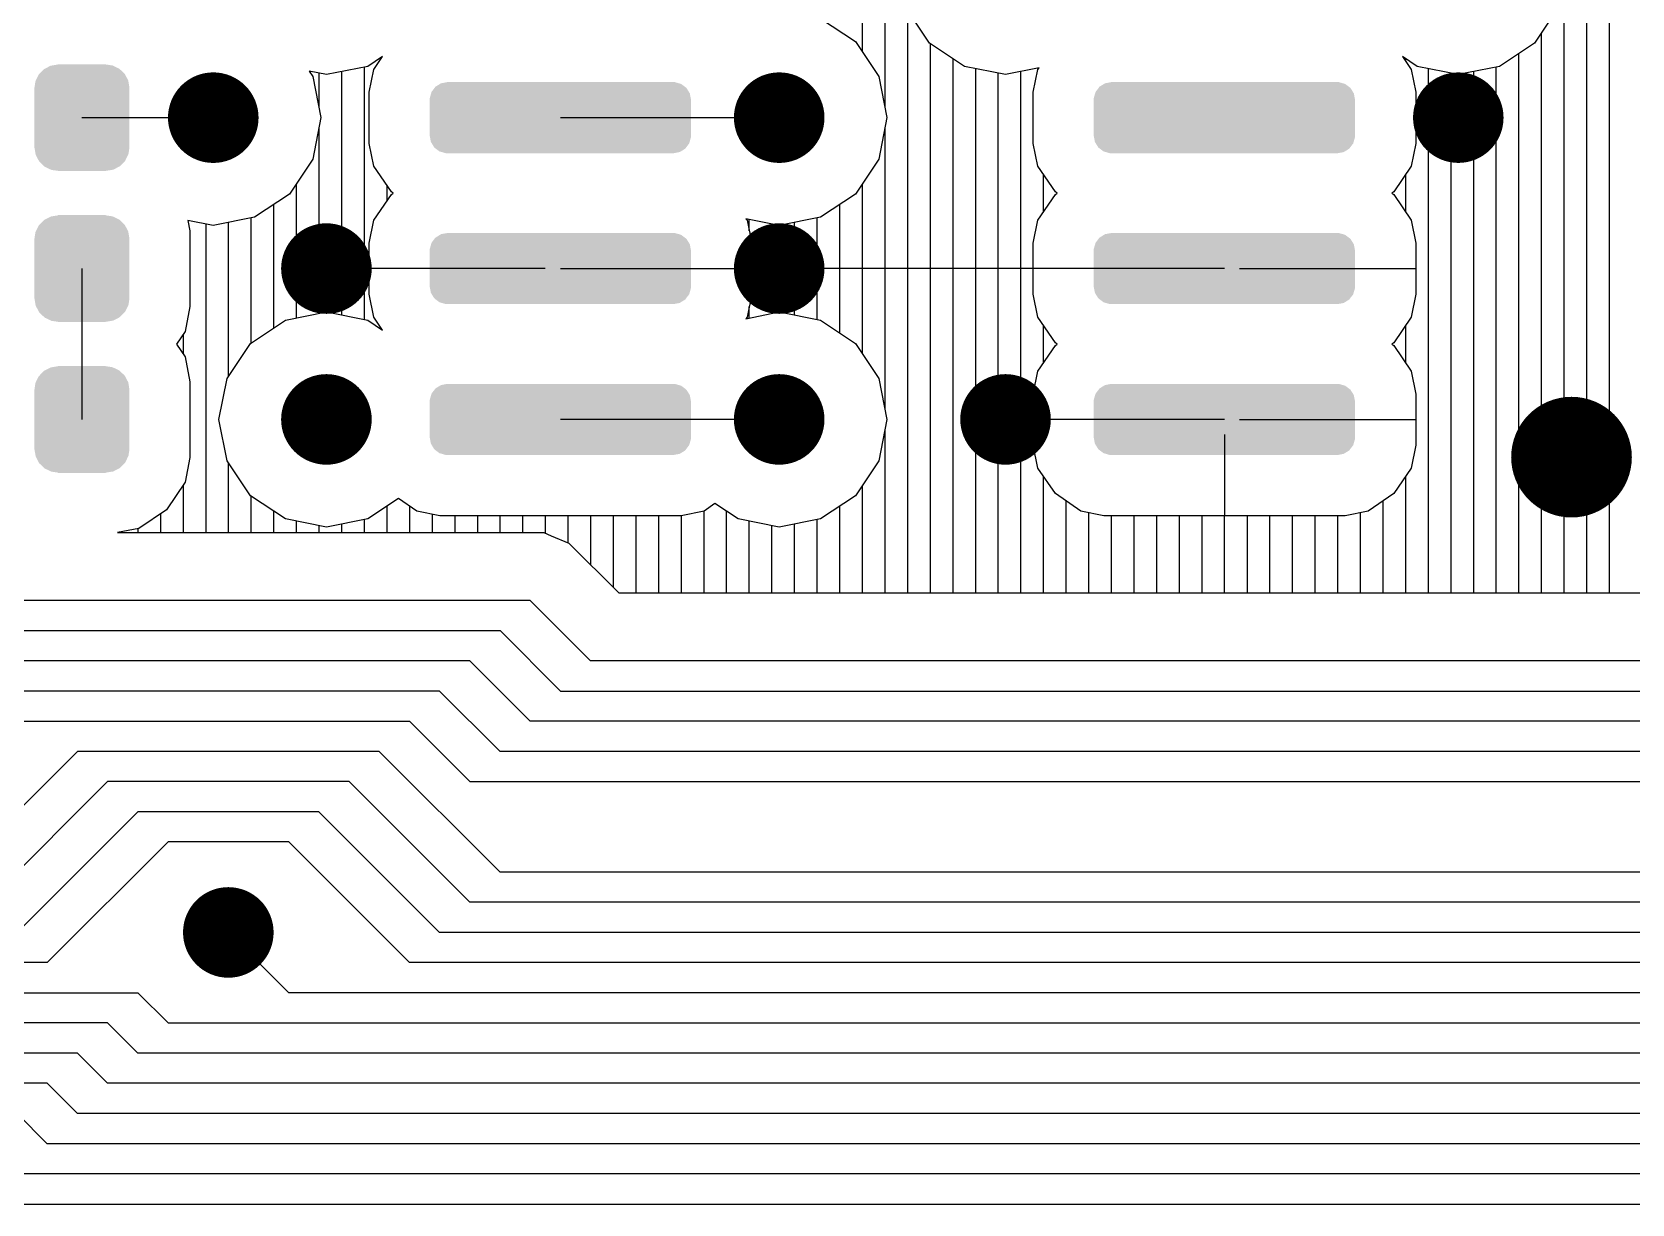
# Model space of a CAD drawing. Extents: x 295 to 953, y 10 to 290.
# Drawn here: x 728.32 to 750.54, y 183.83 to 200.11 of the extents above; entities that cross this region are included whole.
import ezdxf

# ---------------------------------------------------------------- set-up
doc = ezdxf.new("R2010")
doc.units = 0
doc.header["$LTSCALE"] = 5
doc.header["$MEASUREMENT"] = 0
doc.layers.get('0').update_dxf_attribs({"linetype": 'CONTINUOUS', "lineweight": 25})
doc.layers.add('DV-INT-A3_TOP', color=10, linetype='CONTINUOUS')

msp = doc.modelspace()

# ---------------------------------------------------------------- linework, layer by layer
for points, const_width in [([(730.526, 198.916, 1), (731.155, 198.916, 1)], 0.629), ([(738.384, 198.916, 1), (739.013, 198.916, 1)], 0.629), ([(747.814, 198.916, 1), (748.442, 198.916, 1)], 0.629), ([(732.097, 196.82, 1), (732.726, 196.82, 1)], 0.629), ([(738.384, 196.82, 1), (739.013, 196.82, 1)], 0.629), ([(732.097, 194.725, 1), (732.726, 194.725, 1)], 0.629), ([(738.384, 194.725, 1), (739.013, 194.725, 1)], 0.629), ([(741.527, 194.725, 1), (742.156, 194.725, 1)], 0.629), ([(749.281, 194.201, 1), (750.119, 194.201, 1)], 0.838), ([(730.735, 187.6, 1), (731.364, 187.6, 1)], 0.629)]:
    msp.add_lwpolyline(points, format="xyb", close=True, dxfattribs=dict(const_width=const_width))
for points in [[(728.376, 199.432), (728.417, 199.515), (729.66, 199.432), (729.616, 199.515)], [(728.417, 199.515), (728.426, 199.524), (729.616, 199.515), (729.611, 199.524)], [(728.426, 199.524), (728.49, 199.59), (729.611, 199.524), (729.542, 199.59)], [(728.49, 199.59), (728.503, 199.596), (729.542, 199.59), (729.535, 199.596)], [(728.503, 199.596), (728.583, 199.638), (729.535, 199.596), (729.448, 199.638)], [(728.583, 199.638), (728.604, 199.641), (729.448, 199.638), (729.44, 199.641)], [(728.604, 199.641), (728.686, 199.655), (729.44, 199.641), (729.348, 199.655)], [(728.686, 199.655), (728.686, 199.657), (729.348, 199.655), (729.348, 199.657)], [(728.357, 199.328), (728.371, 199.42), (729.677, 199.328), (729.662, 199.42)], [(728.357, 199.326), (728.357, 199.328), (729.677, 199.326), (729.677, 199.328)], [(728.357, 198.505), (728.357, 199.326), (729.677, 198.505), (729.677, 199.326)], [(728.371, 199.42), (728.376, 199.432), (729.662, 199.42), (729.66, 199.432)], [(733.871, 199.274), (733.913, 199.329), (737.445, 199.274), (737.41, 199.329)], [(733.913, 199.329), (733.926, 199.346), (737.41, 199.329), (737.388, 199.346)], [(733.926, 199.346), (733.988, 199.384), (737.388, 199.346), (737.338, 199.384)], [(733.988, 199.384), (734.003, 199.393), (737.338, 199.384), (737.305, 199.393)], [(734.003, 199.393), (734.086, 199.409), (737.305, 199.393), (737.251, 199.409)], [(734.086, 199.409), (734.092, 199.41), (737.251, 199.409), (737.227, 199.41)], [(743.092, 199.274), (743.134, 199.329), (746.665, 199.274), (746.63, 199.329)], [(743.134, 199.329), (743.146, 199.346), (746.63, 199.329), (746.608, 199.346)], [(743.146, 199.346), (743.208, 199.384), (746.608, 199.346), (746.558, 199.384)], [(743.208, 199.384), (743.223, 199.393), (746.558, 199.384), (746.525, 199.393)], [(743.223, 199.393), (743.307, 199.409), (746.525, 199.393), (746.471, 199.409)], [(743.307, 199.409), (743.313, 199.41), (746.471, 199.409), (746.447, 199.41)], [(733.845, 199.163), (733.846, 199.186), (737.475, 199.163), (737.47, 199.186)], [(733.845, 198.668), (733.845, 199.163), (737.475, 198.668), (737.475, 199.163)], [(733.846, 199.186), (733.865, 199.252), (737.47, 199.186), (737.458, 199.252)], [(733.865, 199.252), (733.871, 199.274), (737.458, 199.252), (737.445, 199.274)], [(743.065, 199.163), (743.066, 199.186), (746.695, 199.163), (746.69, 199.186)], [(743.065, 198.668), (743.065, 199.163), (746.695, 198.668), (746.695, 199.163)], [(743.066, 199.186), (743.085, 199.252), (746.69, 199.186), (746.678, 199.252)], [(743.085, 199.252), (743.092, 199.274), (746.678, 199.252), (746.665, 199.274)], [(733.85, 198.645), (733.845, 198.668), (737.473, 198.645), (737.475, 198.668)], [(733.862, 198.579), (733.85, 198.645), (737.455, 198.579), (737.473, 198.645)], [(743.07, 198.645), (743.065, 198.668), (746.694, 198.645), (746.695, 198.668)], [(743.082, 198.579), (743.07, 198.645), (746.675, 198.579), (746.694, 198.645)], [(728.357, 198.503), (728.357, 198.505), (729.677, 198.503), (729.677, 198.505)], [(728.373, 198.411), (728.357, 198.503), (729.663, 198.411), (729.677, 198.503)], [(728.375, 198.4), (728.373, 198.411), (729.658, 198.4), (729.663, 198.411)], [(728.419, 198.316), (728.375, 198.4), (729.617, 198.316), (729.658, 198.4)], [(733.875, 198.558), (733.862, 198.579), (737.448, 198.558), (737.455, 198.579)], [(733.909, 198.502), (733.875, 198.558), (737.406, 198.502), (737.448, 198.558)], [(733.931, 198.485), (733.909, 198.502), (737.394, 198.485), (737.406, 198.502)], [(733.982, 198.447), (733.931, 198.485), (737.332, 198.447), (737.394, 198.485)], [(734.015, 198.438), (733.982, 198.447), (737.316, 198.438), (737.332, 198.447)], [(734.069, 198.422), (734.015, 198.438), (737.233, 198.422), (737.316, 198.438)], [(734.092, 198.421), (734.069, 198.422), (737.227, 198.421), (737.233, 198.422)], [(743.095, 198.558), (743.082, 198.579), (746.669, 198.558), (746.675, 198.579)], [(743.13, 198.502), (743.095, 198.558), (746.626, 198.502), (746.669, 198.558)], [(743.152, 198.485), (743.13, 198.502), (746.614, 198.485), (746.626, 198.502)], [(743.202, 198.447), (743.152, 198.485), (746.552, 198.447), (746.614, 198.485)], [(743.235, 198.438), (743.202, 198.447), (746.537, 198.438), (746.552, 198.447)], [(743.289, 198.422), (743.235, 198.438), (746.454, 198.422), (746.537, 198.438)], [(743.313, 198.421), (743.289, 198.422), (746.447, 198.421), (746.454, 198.422)], [(728.424, 198.307), (728.419, 198.316), (729.608, 198.307), (729.617, 198.316)], [(728.492, 198.241), (728.424, 198.307), (729.544, 198.241), (729.608, 198.307)], [(728.499, 198.235), (728.492, 198.241), (729.531, 198.235), (729.544, 198.241)], [(728.587, 198.193), (728.499, 198.235), (729.452, 198.193), (729.531, 198.235)], [(728.594, 198.19), (728.587, 198.193), (729.43, 198.19), (729.452, 198.193)], [(728.686, 198.177), (728.594, 198.19), (729.348, 198.177), (729.43, 198.19)], [(728.686, 198.174), (728.686, 198.177), (729.348, 198.174), (729.348, 198.177)], [(728.503, 197.501), (728.583, 197.542), (729.535, 197.501), (729.448, 197.542)], [(728.583, 197.542), (728.604, 197.546), (729.448, 197.542), (729.44, 197.546)], [(728.604, 197.546), (728.686, 197.559), (729.44, 197.546), (729.348, 197.559)], [(728.686, 197.559), (728.686, 197.562), (729.348, 197.559), (729.348, 197.562)], [(728.357, 197.233), (728.371, 197.325), (729.677, 197.233), (729.662, 197.325)], [(728.371, 197.325), (728.376, 197.336), (729.662, 197.325), (729.66, 197.336)], [(728.376, 197.336), (728.417, 197.419), (729.66, 197.336), (729.616, 197.419)], [(728.417, 197.419), (728.426, 197.429), (729.616, 197.419), (729.611, 197.429)], [(728.426, 197.429), (728.49, 197.494), (729.611, 197.429), (729.542, 197.494)], [(728.49, 197.494), (728.503, 197.501), (729.542, 197.494), (729.535, 197.501)], [(733.926, 197.25), (733.988, 197.288), (737.388, 197.25), (737.338, 197.288)], [(733.988, 197.288), (734.003, 197.298), (737.338, 197.288), (737.305, 197.298)], [(734.003, 197.298), (734.086, 197.313), (737.305, 197.298), (737.251, 197.313)], [(734.086, 197.313), (734.092, 197.315), (737.251, 197.313), (737.227, 197.315)], [(743.146, 197.25), (743.208, 197.288), (746.608, 197.25), (746.558, 197.288)], [(743.208, 197.288), (743.223, 197.298), (746.558, 197.288), (746.525, 197.298)], [(743.223, 197.298), (743.307, 197.313), (746.525, 197.298), (746.471, 197.313)], [(743.307, 197.313), (743.313, 197.315), (746.471, 197.313), (746.447, 197.315)], [(728.357, 197.231), (728.357, 197.233), (729.677, 197.231), (729.677, 197.233)], [(728.357, 196.409), (728.357, 197.231), (729.677, 196.409), (729.677, 197.231)], [(733.845, 197.067), (733.846, 197.091), (737.475, 197.067), (737.47, 197.091)], [(733.845, 196.573), (733.845, 197.067), (737.475, 196.573), (737.475, 197.067)], [(733.846, 197.091), (733.865, 197.156), (737.47, 197.091), (737.458, 197.156)], [(733.865, 197.156), (733.871, 197.178), (737.458, 197.156), (737.445, 197.178)], [(733.871, 197.178), (733.913, 197.234), (737.445, 197.178), (737.41, 197.234)], [(733.913, 197.234), (733.926, 197.25), (737.41, 197.234), (737.388, 197.25)], [(743.065, 197.067), (743.066, 197.091), (746.695, 197.067), (746.69, 197.091)], [(743.065, 196.573), (743.065, 197.067), (746.695, 196.573), (746.695, 197.067)], [(743.066, 197.091), (743.085, 197.156), (746.69, 197.091), (746.678, 197.156)], [(743.085, 197.156), (743.092, 197.178), (746.678, 197.156), (746.665, 197.178)], [(743.092, 197.178), (743.134, 197.234), (746.665, 197.178), (746.63, 197.234)], [(743.134, 197.234), (743.146, 197.25), (746.63, 197.234), (746.608, 197.25)], [(728.357, 196.407), (728.357, 196.409), (729.677, 196.407), (729.677, 196.409)], [(728.373, 196.315), (728.357, 196.407), (729.663, 196.315), (729.677, 196.407)], [(733.85, 196.549), (733.845, 196.573), (737.473, 196.549), (737.475, 196.573)], [(733.862, 196.484), (733.85, 196.549), (737.455, 196.484), (737.473, 196.549)], [(733.875, 196.462), (733.862, 196.484), (737.448, 196.462), (737.455, 196.484)], [(733.909, 196.407), (733.875, 196.462), (737.406, 196.407), (737.448, 196.462)], [(733.931, 196.39), (733.909, 196.407), (737.394, 196.39), (737.406, 196.407)], [(743.07, 196.549), (743.065, 196.573), (746.694, 196.549), (746.695, 196.573)], [(743.082, 196.484), (743.07, 196.549), (746.675, 196.484), (746.694, 196.549)], [(743.095, 196.462), (743.082, 196.484), (746.669, 196.462), (746.675, 196.484)], [(743.13, 196.407), (743.095, 196.462), (746.626, 196.407), (746.669, 196.462)], [(743.152, 196.39), (743.13, 196.407), (746.614, 196.39), (746.626, 196.407)], [(728.375, 196.304), (728.373, 196.315), (729.658, 196.304), (729.663, 196.315)], [(728.419, 196.221), (728.375, 196.304), (729.617, 196.221), (729.658, 196.304)], [(728.424, 196.212), (728.419, 196.221), (729.608, 196.212), (729.617, 196.221)], [(728.492, 196.146), (728.424, 196.212), (729.544, 196.146), (729.608, 196.212)], [(733.982, 196.352), (733.931, 196.39), (737.332, 196.352), (737.394, 196.39)], [(734.015, 196.342), (733.982, 196.352), (737.316, 196.342), (737.332, 196.352)], [(734.069, 196.327), (734.015, 196.342), (737.233, 196.327), (737.316, 196.342)], [(734.092, 196.326), (734.069, 196.327), (737.227, 196.326), (737.233, 196.327)], [(743.202, 196.352), (743.152, 196.39), (746.552, 196.352), (746.614, 196.39)], [(743.235, 196.342), (743.202, 196.352), (746.537, 196.342), (746.552, 196.352)], [(743.289, 196.327), (743.235, 196.342), (746.454, 196.327), (746.537, 196.342)], [(743.313, 196.326), (743.289, 196.327), (746.447, 196.326), (746.454, 196.327)], [(728.499, 196.139), (728.492, 196.146), (729.531, 196.139), (729.544, 196.146)], [(728.587, 196.098), (728.499, 196.139), (729.452, 196.098), (729.531, 196.139)], [(728.594, 196.094), (728.587, 196.098), (729.43, 196.094), (729.452, 196.098)], [(728.686, 196.081), (728.594, 196.094), (729.348, 196.081), (729.43, 196.094)], [(728.686, 196.078), (728.686, 196.081), (729.348, 196.078), (729.348, 196.081)], [(728.376, 195.241), (728.417, 195.324), (729.66, 195.241), (729.616, 195.324)], [(728.417, 195.324), (728.426, 195.333), (729.616, 195.324), (729.611, 195.333)], [(728.426, 195.333), (728.49, 195.399), (729.611, 195.333), (729.542, 195.399)], [(728.49, 195.399), (728.503, 195.405), (729.542, 195.399), (729.535, 195.405)], [(728.503, 195.405), (728.583, 195.447), (729.535, 195.405), (729.448, 195.447)], [(728.583, 195.447), (728.604, 195.45), (729.448, 195.447), (729.44, 195.45)], [(728.604, 195.45), (728.686, 195.464), (729.44, 195.45), (729.348, 195.464)], [(728.686, 195.464), (728.686, 195.466), (729.348, 195.464), (729.348, 195.466)], [(728.357, 195.137), (728.371, 195.229), (729.677, 195.137), (729.662, 195.229)], [(728.357, 195.135), (728.357, 195.137), (729.677, 195.135), (729.677, 195.137)], [(728.357, 194.314), (728.357, 195.135), (729.677, 194.314), (729.677, 195.135)], [(728.371, 195.229), (728.376, 195.241), (729.662, 195.229), (729.66, 195.241)], [(733.846, 194.995), (733.865, 195.061), (737.47, 194.995), (737.458, 195.061)], [(733.865, 195.061), (733.871, 195.083), (737.458, 195.061), (737.445, 195.083)], [(733.871, 195.083), (733.913, 195.138), (737.445, 195.083), (737.41, 195.138)], [(733.913, 195.138), (733.926, 195.155), (737.41, 195.138), (737.388, 195.155)], [(733.926, 195.155), (733.988, 195.193), (737.388, 195.155), (737.338, 195.193)], [(733.988, 195.193), (734.003, 195.202), (737.338, 195.193), (737.305, 195.202)], [(734.003, 195.202), (734.086, 195.218), (737.305, 195.202), (737.251, 195.218)], [(734.086, 195.218), (734.092, 195.219), (737.251, 195.218), (737.227, 195.219)], [(743.066, 194.995), (743.085, 195.061), (746.69, 194.995), (746.678, 195.061)], [(743.085, 195.061), (743.092, 195.083), (746.678, 195.061), (746.665, 195.083)], [(743.092, 195.083), (743.134, 195.138), (746.665, 195.083), (746.63, 195.138)], [(743.134, 195.138), (743.146, 195.155), (746.63, 195.138), (746.608, 195.155)], [(743.146, 195.155), (743.208, 195.193), (746.608, 195.155), (746.558, 195.193)], [(743.208, 195.193), (743.223, 195.202), (746.558, 195.193), (746.525, 195.202)], [(743.223, 195.202), (743.307, 195.218), (746.525, 195.202), (746.471, 195.218)], [(743.307, 195.218), (743.313, 195.219), (746.471, 195.218), (746.447, 195.219)], [(733.845, 194.972), (733.846, 194.995), (737.475, 194.972), (737.47, 194.995)], [(733.845, 194.477), (733.845, 194.972), (737.475, 194.477), (737.475, 194.972)], [(743.065, 194.972), (743.066, 194.995), (746.695, 194.972), (746.69, 194.995)], [(743.065, 194.477), (743.065, 194.972), (746.695, 194.477), (746.695, 194.972)], [(733.85, 194.454), (733.845, 194.477), (737.473, 194.454), (737.475, 194.477)], [(733.862, 194.388), (733.85, 194.454), (737.455, 194.388), (737.473, 194.454)], [(743.07, 194.454), (743.065, 194.477), (746.694, 194.454), (746.695, 194.477)], [(743.082, 194.388), (743.07, 194.454), (746.675, 194.388), (746.694, 194.454)], [(728.357, 194.312), (728.357, 194.314), (729.677, 194.312), (729.677, 194.314)], [(728.373, 194.22), (728.357, 194.312), (729.663, 194.22), (729.677, 194.312)], [(728.375, 194.209), (728.373, 194.22), (729.658, 194.209), (729.663, 194.22)], [(728.419, 194.125), (728.375, 194.209), (729.617, 194.125), (729.658, 194.209)], [(733.875, 194.367), (733.862, 194.388), (737.448, 194.367), (737.455, 194.388)], [(733.909, 194.311), (733.875, 194.367), (737.406, 194.311), (737.448, 194.367)], [(733.931, 194.294), (733.909, 194.311), (737.394, 194.294), (737.406, 194.311)], [(733.982, 194.256), (733.931, 194.294), (737.332, 194.256), (737.394, 194.294)], [(734.015, 194.247), (733.982, 194.256), (737.316, 194.247), (737.332, 194.256)], [(734.069, 194.231), (734.015, 194.247), (737.233, 194.231), (737.316, 194.247)], [(734.092, 194.23), (734.069, 194.231), (737.227, 194.23), (737.233, 194.231)], [(743.095, 194.367), (743.082, 194.388), (746.669, 194.367), (746.675, 194.388)], [(743.13, 194.311), (743.095, 194.367), (746.626, 194.311), (746.669, 194.367)], [(743.152, 194.294), (743.13, 194.311), (746.614, 194.294), (746.626, 194.311)], [(743.202, 194.256), (743.152, 194.294), (746.552, 194.256), (746.614, 194.294)], [(743.235, 194.247), (743.202, 194.256), (746.537, 194.247), (746.552, 194.256)], [(743.289, 194.231), (743.235, 194.247), (746.454, 194.231), (746.537, 194.247)], [(743.313, 194.23), (743.289, 194.231), (746.447, 194.23), (746.454, 194.231)], [(728.424, 194.116), (728.419, 194.125), (729.608, 194.116), (729.617, 194.125)], [(728.492, 194.05), (728.424, 194.116), (729.544, 194.05), (729.608, 194.116)], [(728.499, 194.044), (728.492, 194.05), (729.531, 194.044), (729.544, 194.05)], [(728.587, 194.002), (728.499, 194.044), (729.452, 194.002), (729.531, 194.044)], [(728.594, 193.999), (728.587, 194.002), (729.43, 193.999), (729.452, 194.002)], [(728.686, 193.986), (728.594, 193.999), (729.348, 193.986), (729.43, 193.999)], [(728.686, 193.983), (728.686, 193.986), (729.348, 193.983), (729.348, 193.986)]]:
    msp.add_solid(points)
at = {"layer": 'DV-INT-A3_TOP', "color": 7}
for p, q in [((739.855, 199.829), (739.855, 206.48)), ((740.169, 199.058), (740.169, 205.852)), ((750.228, 192.315), (750.228, 205.554)), ((749.913, 192.315), (749.913, 204.779)), ((749.599, 192.315), (749.599, 200.864)), ((740.785, 199.951), (740.463, 200.437)), ((740.484, 192.315), (740.484, 200.408)), ((749.511, 200.437), (749.188, 199.951)), ((739.272, 200.294), (739.759, 199.972)), ((739.759, 199.972), (740.081, 199.486)), ((741.272, 199.628), (740.785, 199.951)), ((749.188, 199.951), (748.702, 199.628)), ((749.285, 192.315), (749.285, 200.093)), ((733.191, 199.766), (732.986, 199.628)), ((733.07, 199.586), (733.191, 199.766)), ((740.798, 192.315), (740.798, 199.947)), ((741.112, 192.315), (741.112, 199.733)), ((747.558, 199.628), (747.353, 199.766)), ((747.353, 199.766), (747.474, 199.586)), ((747.399, 199.699), (747.399, 199.733)), ((748.97, 192.315), (748.97, 199.804)), ((732.412, 199.515), (732.173, 199.561)), ((732.173, 199.561), (732.223, 199.486)), ((732.311, 199.058), (732.311, 199.536)), ((732.986, 199.628), (732.412, 199.515)), ((732.626, 196.175), (732.626, 199.557)), ((732.94, 196.112), (732.94, 199.62)), ((733.007, 199.268), (733.07, 199.586)), ((741.842, 199.515), (741.272, 199.628)), ((741.427, 192.315), (741.427, 199.599)), ((741.741, 192.315), (741.741, 199.536)), ((742.307, 199.607), (741.842, 199.515)), ((742.055, 192.315), (742.055, 199.557)), ((742.227, 199.268), (742.29, 199.586)), ((742.29, 199.586), (742.307, 199.607)), ((747.474, 199.586), (747.537, 199.268)), ((748.128, 199.515), (747.558, 199.628)), ((747.713, 192.315), (747.713, 199.599)), ((748.027, 192.315), (748.027, 199.536)), ((748.702, 199.628), (748.128, 199.515)), ((748.342, 192.315), (748.342, 199.557)), ((748.656, 192.315), (748.656, 199.62)), ((732.223, 199.486), (732.336, 198.916)), ((740.081, 199.486), (740.195, 198.916)), ((733.007, 198.559), (733.007, 199.268)), ((742.227, 198.559), (742.227, 199.268)), ((747.537, 199.268), (747.537, 198.559)), ((729.017, 198.916), (730.84, 198.916)), ((732.336, 198.916), (732.223, 198.341)), ((735.66, 198.916), (738.698, 198.916)), ((740.195, 198.916), (740.081, 198.341)), ((732.311, 196.196), (732.311, 198.769)), ((740.169, 194.867), (740.169, 198.769)), ((733.07, 198.241), (733.007, 198.559)), ((742.29, 198.241), (742.227, 198.559)), ((747.537, 198.559), (747.474, 198.241)), ((732.223, 198.341), (731.901, 197.855)), ((733.313, 197.885), (733.07, 198.241)), ((740.081, 198.341), (739.759, 197.855)), ((742.533, 197.885), (742.29, 198.241)), ((747.474, 198.241), (747.231, 197.885)), ((731.997, 196.133), (731.997, 197.998)), ((733.254, 197.759), (733.254, 197.973)), ((739.855, 195.638), (739.855, 197.998)), ((742.37, 197.604), (742.37, 198.128)), ((747.399, 197.604), (747.399, 198.128)), ((731.901, 197.855), (731.414, 197.533)), ((733.07, 197.491), (733.313, 197.847)), ((733.338, 197.868), (733.313, 197.885)), ((733.313, 197.847), (733.338, 197.868)), ((739.759, 197.855), (739.272, 197.533)), ((742.29, 197.491), (742.533, 197.847)), ((742.558, 197.868), (742.533, 197.885)), ((742.533, 197.847), (742.558, 197.868)), ((747.231, 197.885), (747.206, 197.868)), ((747.206, 197.868), (747.231, 197.847)), ((747.231, 197.847), (747.474, 197.491)), ((731.414, 197.533), (730.84, 197.419)), ((731.368, 195.785), (731.368, 197.524)), ((731.683, 195.999), (731.683, 197.709)), ((738.698, 197.419), (738.237, 197.512)), ((738.237, 197.512), (738.254, 197.491)), ((739.272, 197.533), (738.698, 197.419)), ((739.226, 196.112), (739.226, 197.524)), ((739.541, 195.927), (739.541, 197.709)), ((730.84, 197.419), (730.488, 197.486)), ((730.488, 197.486), (730.517, 197.344)), ((730.517, 197.344), (730.517, 196.292)), ((730.74, 193.153), (730.74, 197.44)), ((731.054, 195.324), (731.054, 197.461)), ((733.007, 197.172), (733.07, 197.491)), ((738.254, 197.491), (738.317, 197.172)), ((738.283, 197.344), (738.283, 197.503)), ((738.598, 196.196), (738.598, 197.44)), ((738.912, 196.175), (738.912, 197.461)), ((742.227, 197.172), (742.29, 197.491)), ((747.474, 197.491), (747.537, 197.172)), ((733.007, 196.464), (733.007, 197.172)), ((738.317, 197.172), (738.317, 196.464)), ((742.227, 196.464), (742.227, 197.172)), ((747.537, 197.172), (747.537, 196.464)), ((729.017, 196.82), (729.017, 194.725)), ((735.45, 196.82), (733.007, 196.82)), ((735.66, 196.82), (738.698, 196.82)), ((735.869, 196.82), (738.317, 196.82)), ((744.88, 196.82), (738.698, 196.82)), ((744.67, 196.82), (742.227, 196.82)), ((745.09, 196.82), (747.537, 196.82)), ((733.07, 196.145), (733.007, 196.464)), ((738.317, 196.464), (738.254, 196.145)), ((742.29, 196.145), (742.227, 196.464)), ((747.537, 196.464), (747.474, 196.145)), ((730.517, 196.292), (730.45, 195.948)), ((731.842, 196.103), (732.412, 196.217)), ((732.412, 196.217), (732.986, 196.103)), ((738.237, 196.124), (738.698, 196.217)), ((738.283, 196.133), (738.283, 196.292)), ((738.698, 196.217), (739.272, 196.103)), ((731.356, 195.781), (731.842, 196.103)), ((732.986, 196.103), (733.191, 195.965)), ((733.191, 195.965), (733.07, 196.145)), ((738.254, 196.145), (738.237, 196.124)), ((739.272, 196.103), (739.759, 195.781)), ((742.533, 195.789), (742.29, 196.145)), ((742.37, 195.508), (742.37, 196.032)), ((747.474, 196.145), (747.231, 195.789)), ((747.399, 195.508), (747.399, 196.032)), ((730.45, 195.948), (730.329, 195.772)), ((730.329, 195.772), (730.45, 195.592)), ((730.425, 195.63), (730.425, 195.911)), ((731.033, 195.295), (731.356, 195.781)), ((739.759, 195.781), (740.081, 195.295)), ((742.29, 195.395), (742.533, 195.751)), ((742.558, 195.772), (742.533, 195.789)), ((742.533, 195.751), (742.558, 195.772)), ((747.231, 195.789), (747.206, 195.772)), ((747.206, 195.772), (747.231, 195.751)), ((747.231, 195.751), (747.474, 195.395)), ((730.45, 195.592), (730.517, 195.248)), ((730.92, 194.725), (731.033, 195.295)), ((740.081, 195.295), (740.195, 194.725)), ((742.227, 195.077), (742.29, 195.395)), ((747.474, 195.395), (747.537, 195.077)), ((730.517, 195.248), (730.517, 194.197)), ((742.227, 194.368), (742.227, 195.077)), ((747.537, 195.077), (747.537, 194.368)), ((731.033, 194.15), (730.92, 194.725)), ((738.698, 194.725), (735.66, 194.725)), ((740.195, 194.725), (740.081, 194.15)), ((744.88, 194.725), (741.842, 194.725)), ((744.67, 194.725), (742.227, 194.725)), ((745.09, 194.725), (747.537, 194.725)), ((740.169, 192.315), (740.169, 194.578)), ((744.88, 194.515), (744.88, 193.388)), ((730.517, 194.197), (730.45, 193.853)), ((742.29, 194.05), (742.227, 194.368)), ((747.537, 194.368), (747.474, 194.05)), ((731.356, 193.664), (731.033, 194.15)), ((731.054, 193.153), (731.054, 194.121)), ((740.081, 194.15), (739.759, 193.664)), ((742.533, 193.694), (742.29, 194.05)), ((747.474, 194.05), (747.231, 193.694)), ((730.45, 193.853), (730.191, 193.467)), ((730.425, 193.153), (730.425, 193.815)), ((739.855, 192.315), (739.855, 193.807)), ((742.37, 192.315), (742.37, 193.937)), ((747.399, 192.315), (747.399, 193.937)), ((731.842, 193.342), (731.356, 193.664)), ((731.368, 193.153), (731.368, 193.66)), ((733.413, 193.627), (732.986, 193.342)), ((733.254, 193.153), (733.254, 193.518)), ((733.669, 193.451), (733.413, 193.627)), ((733.569, 193.153), (733.569, 193.522)), ((737.806, 193.555), (737.655, 193.451)), ((738.128, 193.342), (737.806, 193.555)), ((739.759, 193.664), (739.272, 193.342)), ((739.541, 192.315), (739.541, 193.518)), ((742.889, 193.451), (742.533, 193.694)), ((742.684, 192.315), (742.684, 193.593)), ((747.231, 193.694), (746.875, 193.451)), ((747.085, 192.315), (747.085, 193.593)), ((730.191, 193.467), (729.805, 193.212)), ((730.111, 193.153), (730.111, 193.413)), ((731.683, 193.153), (731.683, 193.446)), ((732.412, 193.228), (731.842, 193.342)), ((731.997, 193.153), (731.997, 193.312)), ((732.986, 193.342), (732.412, 193.228)), ((732.94, 193.153), (732.94, 193.333)), ((733.988, 193.388), (733.669, 193.451)), ((733.883, 193.153), (733.883, 193.409)), ((737.336, 193.388), (733.988, 193.388)), ((734.197, 193.153), (734.197, 193.388)), ((734.512, 193.153), (734.512, 193.388)), ((734.826, 193.153), (734.826, 193.388)), ((735.14, 193.153), (735.14, 193.388)), ((735.454, 193.14), (735.454, 193.388)), ((735.769, 193.01), (735.769, 193.388)), ((736.083, 192.705), (736.083, 193.388)), ((736.397, 192.39), (736.397, 193.388)), ((736.712, 192.315), (736.712, 193.388)), ((737.026, 192.315), (737.026, 193.388)), ((737.655, 193.451), (737.336, 193.388)), ((737.34, 192.315), (737.34, 193.388)), ((737.655, 192.315), (737.655, 193.451)), ((737.969, 192.315), (737.969, 193.446)), ((738.698, 193.228), (738.128, 193.342)), ((738.283, 192.315), (738.283, 193.312)), ((739.272, 193.342), (738.698, 193.228)), ((739.226, 192.315), (739.226, 193.333)), ((743.208, 193.388), (742.889, 193.451)), ((742.998, 192.315), (742.998, 193.43)), ((746.556, 193.388), (743.208, 193.388)), ((743.313, 192.315), (743.313, 193.388)), ((743.627, 192.315), (743.627, 193.388)), ((743.941, 192.315), (743.941, 193.388)), ((744.256, 192.315), (744.256, 193.388)), ((744.57, 192.315), (744.57, 193.388)), ((744.884, 192.315), (744.884, 193.388)), ((745.199, 192.315), (745.199, 193.388)), ((745.513, 192.315), (745.513, 193.388)), ((745.827, 192.315), (745.827, 193.388)), ((746.142, 192.315), (746.142, 193.388)), ((746.456, 192.315), (746.456, 193.388)), ((746.875, 193.451), (746.556, 193.388)), ((746.77, 192.315), (746.77, 193.43)), ((729.805, 193.212), (729.512, 193.153)), ((729.512, 193.153), (735.429, 193.153)), ((729.797, 193.153), (729.797, 193.207)), ((732.311, 193.153), (732.311, 193.249)), ((732.626, 193.153), (732.626, 193.27)), ((735.429, 193.153), (735.53, 193.107)), ((735.53, 193.107), (735.777, 193.006)), ((738.598, 192.315), (738.598, 193.249)), ((738.912, 192.315), (738.912, 193.27)), ((735.777, 193.006), (736.473, 192.315)), ((735.241, 192.21), (724.344, 192.21)), ((736.079, 191.372), (735.241, 192.21)), ((736.473, 192.315), (780.273, 192.315)), ((724.763, 191.791), (734.822, 191.791)), ((734.822, 191.791), (735.66, 190.953)), ((734.403, 191.372), (725.182, 191.372)), ((735.241, 190.534), (734.403, 191.372)), ((780.084, 191.372), (736.079, 191.372)), ((733.983, 190.953), (725.601, 190.953)), ((734.822, 190.114), (733.983, 190.953)), ((735.66, 190.953), (779.665, 190.953)), ((727.068, 190.534), (733.564, 190.534)), ((733.564, 190.534), (734.403, 189.695)), ((779.246, 190.534), (735.241, 190.534)), ((728.954, 190.114), (727.278, 188.438)), ((733.145, 190.114), (728.954, 190.114)), ((734.822, 188.438), (733.145, 190.114)), ((778.827, 190.114), (734.822, 190.114)), ((729.373, 189.695), (727.697, 188.019)), ((732.726, 189.695), (729.373, 189.695)), ((734.403, 188.019), (732.726, 189.695)), ((734.403, 189.695), (778.408, 189.695)), ((729.792, 189.276), (728.116, 187.6)), ((732.307, 189.276), (729.792, 189.276)), ((733.983, 187.6), (732.307, 189.276)), ((730.212, 188.857), (728.535, 187.181)), ((731.888, 188.857), (730.212, 188.857)), ((733.564, 187.181), (731.888, 188.857)), ((774.636, 188.438), (734.822, 188.438)), ((775.055, 188.019), (734.403, 188.019)), ((731.888, 186.762), (731.05, 187.6)), ((775.265, 187.6), (733.983, 187.6)), ((728.535, 187.181), (670.909, 187.181)), ((775.055, 187.181), (733.564, 187.181)), ((670.699, 186.762), (729.792, 186.762)), ((729.792, 186.762), (730.212, 186.343)), ((774.846, 186.762), (731.888, 186.762)), ((729.373, 186.343), (670.49, 186.343)), ((729.792, 185.923), (729.373, 186.343)), ((730.212, 186.343), (774.636, 186.343)), ((728.954, 185.923), (670.28, 185.923)), ((729.373, 185.504), (728.954, 185.923)), ((774.427, 185.923), (729.792, 185.923)), ((728.535, 185.504), (668.604, 185.504)), ((728.954, 185.085), (728.535, 185.504)), ((774.217, 185.504), (729.373, 185.504)), ((728.535, 184.666), (728.116, 185.085)), ((771.283, 185.085), (728.954, 185.085)), ((771.074, 184.666), (728.535, 184.666)), ((770.864, 184.247), (728.116, 184.247)), ((727.697, 183.828), (770.655, 183.828))]:
    msp.add_line(p, q, dxfattribs=at)

doc.saveas('drawing.dxf')
